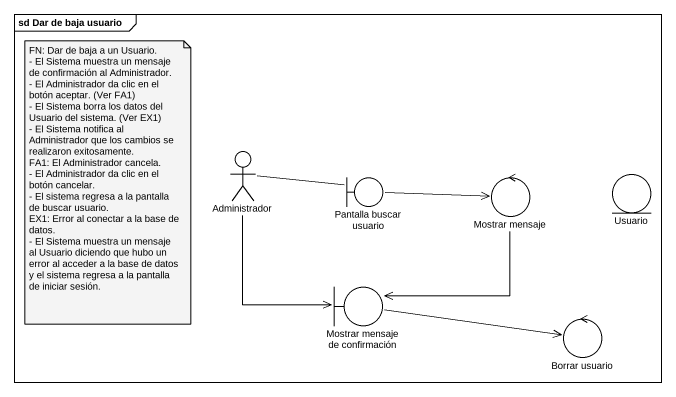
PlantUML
@startuml
mainframe sd Dar de baja usuario
actor Administrador
boundary "Pantalla buscar usuario" as Pantalla_buscar_usuario
control "Mostrar mensaje" as Mostrar_mensaje
entity Usuario
boundary "Mostrar mensaje de confirmación" as Mostrar_mensaje_de
control "Borrar usuario" as Borrar_usuario
Administrador -right- Pantalla_buscar_usuario
Administrador --> Mostrar_mensaje_de
Pantalla_buscar_usuario -right-> Mostrar_mensaje
Mostrar_mensaje --> Mostrar_mensaje_de
Mostrar_mensaje_de -right-> Borrar_usuario
note as N1
  FN: Dar de baja a un Usuario.
  - El Sistema muestra un mensaje de confirmación al Administrador.
  - El Administrador da clic en el botón aceptar. (Ver FA1)
  - El Sistema borra los datos del Usuario del sistema. (Ver EX1)
  - El Sistema notifica al Administrador que los cambios se realizaron exitosamente.
  FA1: El Administrador cancela.
  - El Administrador da clic en el botón cancelar.
  - El sistema regresa a la pantalla de buscar usuario.
  EX1: Error al conectar a la base de datos.
  - El Sistema muestra un mensaje al Usuario diciendo que hubo un error al acceder a la base de datos y el sistema regresa a la pantalla de iniciar sesión.
end note
@enduml
